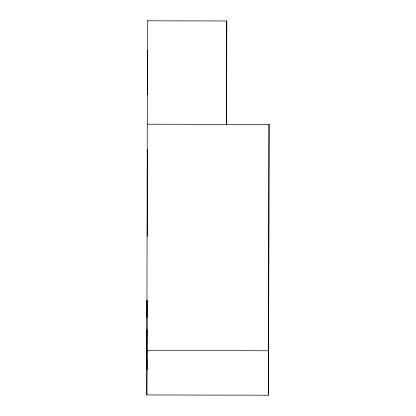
<?xml version="1.0" encoding="UTF-8"?>
<svg xmlns="http://www.w3.org/2000/svg" width="416" height="416" viewBox="0 0 416 416"><rect width="100%" height="100%" fill="white"/><g stroke="black" fill="none" stroke-linecap="round" stroke-linejoin="round"><path stroke-width="0.62" d="M147.04 317.626L147.035 300.248L147.009 335.005M147.451 61.646L147.446 50.783L147.358 94.224L147.394 87.864M226.429 83.522L226.429 94.385L226.476 83.522M226.517 61.802L226.517 50.939L226.46 67.038M226.6 83.533L226.606 94.396L226.434 78.281M226.694 61.818L226.689 50.955L226.658 57.314M268.538 352.622L268.544 370.001L268.596 359.824M146.843 364.972L147.451 20.8L226.803 20.982L226.6 124.379L226.314 124.358L226.522 20.956L226.803 20.982M146.921 335L146.848 394.956L268.492 395.2L269.173 124.462L268.892 124.441L268.492 395.2M146.968 352.383L147.056 329.779M147.269 236.402L147.472 149.51M147.009 350.527L146.848 394.956M226.502 72.665L226.647 61.812M226.647 83.538L226.632 67.054M268.554 344.24L268.679 300.492L268.585 326.248M268.637 344.245L268.674 326.253M146.884 365.102L146.895 369.762L146.947 359.58M269.173 124.462L147.243 124.197L147.529 124.223M146.864 350.516L268.507 350.756M147.451 20.8L147.737 20.821"/></g></svg>
